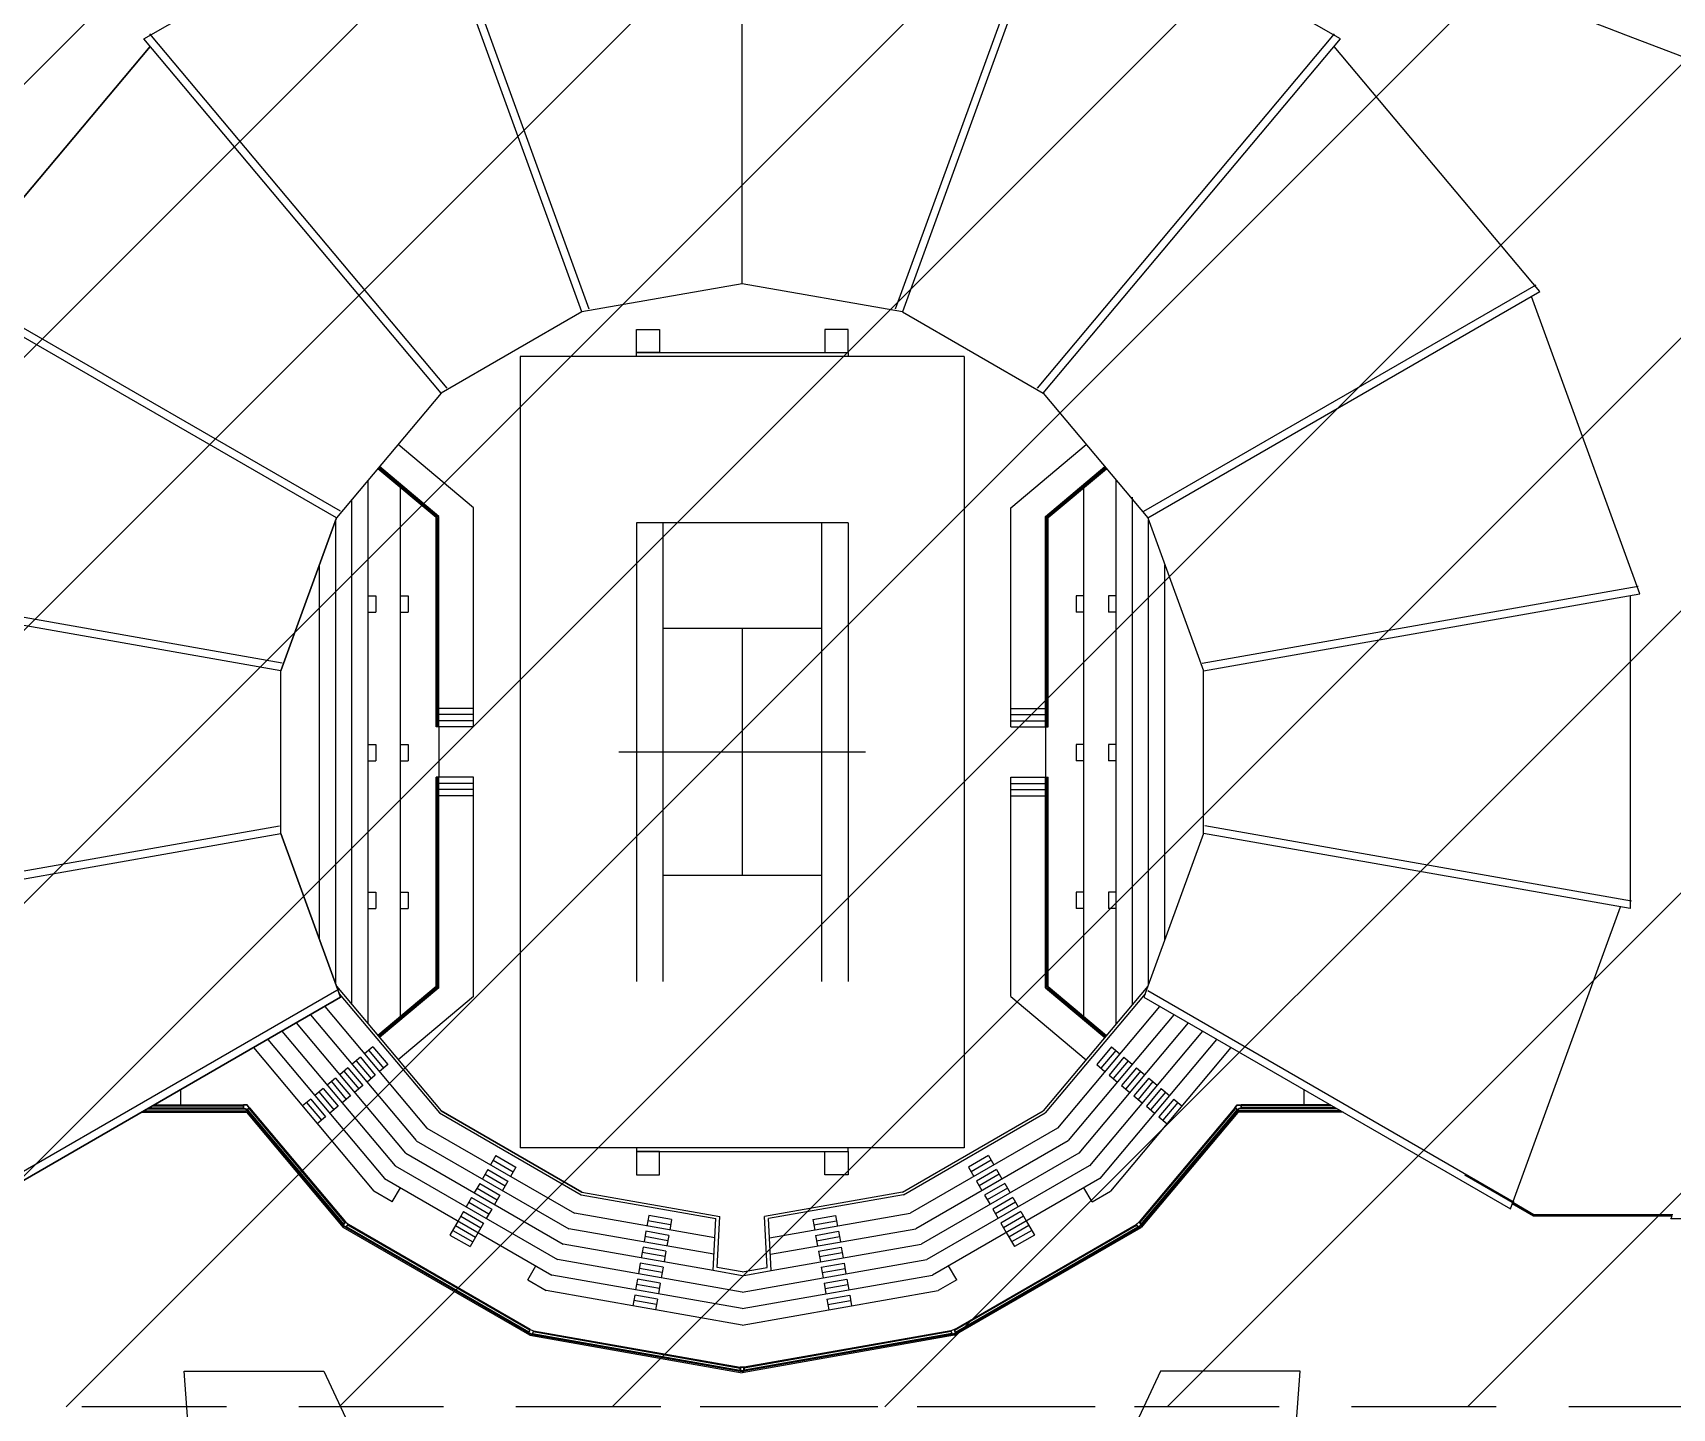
# Model space of a CAD drawing. Extents: x 23317406 to 24383751, y 42324270 to 43451021.
# Drawn here: x 24117578 to 24123240, y 43006817 to 43011568 of the extents above; entities that cross this region are included whole.
import ezdxf

# ---------------------------------------------------------------- set-up
doc = ezdxf.new("R2010")
doc.units = 0
doc.header["$MEASUREMENT"] = 0
doc.linetypes.add('DASHED', pattern=[0.75, 0.5, -0.25])
doc.layers.add('CT', color=9, linetype='CONTINUOUS')
doc.layers.add('墙', color=7, linetype='CONTINUOUS')

msp = doc.modelspace()

# ---------------------------------------------------------------- linework, layer by layer
at = {"layer": 'CT'}
for p, q in [((24114971.9315, 43008815.52374, -1), (24123763.89587, 43017607.48812, -1)), ((24114971.9315, 43007872.7147, -1), (24124706.70492, 43017607.48812, -1)), ((24114971.9315, 43006929.90566, -1), (24125649.51396, 43017607.48812, -1)), ((24115807.20427, 43006822.36939, -1), (24126592.323, 43017607.48812, -1)), ((24116750.01331, 43006822.36939, -1), (24127132.80326, 43017205.15934, -1)), ((24117692.82235, 43006822.36939, -1), (24127132.80326, 43016262.3503, -1)), ((24118635.63139, 43006822.36939, -1), (24127132.80326, 43015319.54125, -1)), ((24119578.44044, 43006822.36939, -1), (24127132.80326, 43014376.73221, -1)), ((24120521.24948, 43006822.36939, -1), (24127132.80326, 43013433.92317, -1)), ((24121495.92279, 43006822.36939, -1), (24127132.80326, 43012459.24986, -1)), ((24122532.86775, 43006822.36939, -1), (24127132.80326, 43011422.3049, -1))]:
    msp.add_line(p, q, dxfattribs=at)
at = {"layer": 'CT', "color": 6, "linetype": 'ByBlock'}
for p, q in [((24120028.00333, 43010701.74381, -1), (24120028.00333, 43012333.1959, -1)), ((24117961.10845, 43011547.06013, -1), (24118928.23153, 43012105.42891, -1)), ((24119474.64447, 43010604.17171, -1), (24118916.65499, 43012137.2352, -1)), ((24119499.70294, 43010613.29225, -1), (24118941.71346, 43012146.35574, -1)), ((24121114.29319, 43012146.35574, -1), (24120556.30372, 43010613.29225, -1)), ((24121139.35166, 43012137.2352, -1), (24120581.36219, 43010604.17171, -1)), ((24122094.8982, 43011547.06013, -1), (24121127.77512, 43012105.42891, -1)), ((24118988.02885, 43010323.22406, -1), (24117961.10845, 43011547.06013, -1)), ((24119008.4567, 43010340.36506, -1), (24117981.5363, 43011564.20114, -1)), ((24121047.54995, 43010340.36506, -1), (24122074.47035, 43011564.20114, -1)), ((24121067.9778, 43010323.22406, -1), (24122094.8982, 43011547.06013, -1)), ((24117982.86524, 43011521.1314, -1), (24117272.59624, 43010674.66577, -1)), ((24117982.86524, 43011521.1314, -1), (24117272.59624, 43010674.66577, -1)), ((24117272.59624, 43010674.66577, -1), (24117982.86524, 43011521.1314, -1)), ((24122783.41042, 43010674.66577, -1), (24122073.14141, 43011521.1314, -1)), ((24118640.18284, 43009915.88129, -1), (24117285.92957, 43010697.75978, -1)), ((24120028.00333, 43010701.74381, -1), (24119474.64447, 43010604.17171, -1)), ((24120581.36219, 43010604.17171, -1), (24120028.00333, 43010701.74381, -1)), ((24121415.82381, 43009915.88129, -1), (24122770.07708, 43010697.75978, -1)), ((24118626.84951, 43009892.78728, -1), (24117272.59624, 43010674.66577, -1)), ((24121429.15715, 43009892.78728, -1), (24122783.41042, 43010674.66577, -1)), ((24123128.00333, 43009630.44438, -1), (24122754.09758, 43010657.74199, -1)), ((24119474.64447, 43010604.17171, -1), (24118988.02885, 43010323.22406, -1)), ((24120581.36219, 43010604.17171, -1), (24121067.9778, 43010323.22406, -1)), ((24119662.33666, 43010543.83074, -1), (24119742.33666, 43010543.83074, -1)), ((24119662.33666, 43010463.83074, -1), (24119662.33666, 43010543.83074, -1)), ((24119742.33666, 43010543.83074, -1), (24119742.33666, 43010463.83074, -1)), ((24120393.66999, 43010543.83074, -1), (24120313.66999, 43010543.83074, -1)), ((24120313.66999, 43010543.83074, -1), (24120313.66999, 43010463.83074, -1)), ((24120393.66999, 43010463.83074, -1), (24120393.66999, 43010543.83074, -1)), ((24119662.33666, 43010463.83074, -1), (24120393.66999, 43010463.83074, -1)), ((24119662.33666, 43010450.49741, -1), (24119662.33666, 43010463.83074, -1)), ((24119742.33666, 43010463.83074, -1), (24119662.33666, 43010463.83074, -1)), ((24120313.66999, 43010463.83074, -1), (24120393.66999, 43010463.83074, -1)), ((24120393.66999, 43010463.83074, -1), (24120393.66999, 43010450.49741, -1)), ((24119261.33666, 43010450.49741, -1), (24119261.33666, 43007717.16408, -1)), ((24120794.66999, 43010450.49741, -1), (24119261.33666, 43010450.49741, -1)), ((24120393.66999, 43010450.49741, -1), (24119662.33666, 43010450.49741, -1)), ((24120794.66999, 43010450.49741, -1), (24120794.66999, 43007717.16408, -1)), ((24118988.02885, 43010323.22406, -1), (24118626.84951, 43009892.78728, -1)), ((24118988.02885, 43010323.22406, -1), (24118626.84951, 43009892.78728, -1)), ((24121067.9778, 43010323.22406, -1), (24121429.15715, 43009892.78728, -1)), ((24119100.00333, 43009927.78556, -1), (24118839.57856, 43010146.30789, -1)), ((24120956.00333, 43009927.78556, -1), (24121216.42809, 43010146.30789, -1)), ((24118970.66999, 43009893.58459, -1), (24118769.30045, 43010062.5537, -1)), ((24118973.00333, 43009894.67264, -1), (24118770.80029, 43010064.34113, -1)), ((24118977.66999, 43009896.84874, -1), (24118773.79996, 43010067.91601, -1)), ((24118980.00333, 43009897.93679, -1), (24118775.2998, 43010069.70344, -1)), ((24121076.00333, 43009897.93679, -1), (24121280.70685, 43010069.70344, -1)), ((24121078.33666, 43009896.84874, -1), (24121282.20669, 43010067.91601, -1)), ((24121083.00333, 43009894.67264, -1), (24121285.20637, 43010064.34113, -1)), ((24121085.33666, 43009893.58459, -1), (24121286.7062, 43010062.5537, -1)), ((24118736.00333, 43008144.78975, -1), (24118736.00333, 43010022.87173, -1)), ((24121320.00333, 43008144.78975, -1), (24121320.00333, 43010022.87173, -1)), ((24118680.00333, 43008211.52795, -1), (24118680.00333, 43009956.13353, -1)), ((24118680.00333, 43009083.83074, -1), (24118680.00333, 43009956.13353, -1)), ((24118848.00333, 43008171.14734, -1), (24118848.00333, 43009996.51414, -1)), ((24121208.00333, 43008171.14734, -1), (24121208.00333, 43009996.51414, -1)), ((24121376.00333, 43009083.83074, -1), (24121376.00333, 43009964.08792, -1)), ((24121376.00333, 43008211.52795, -1), (24121376.00333, 43009956.13353, -1)), ((24118434.66999, 43009364.7784, -1), (24118626.84951, 43009892.78728, -1)), ((24118626.84951, 43009892.78728, -1), (24118434.66999, 43009364.7784, -1)), ((24118970.66999, 43009170.49741, -1), (24118970.66999, 43009893.58459, -1)), ((24118973.00333, 43009170.49741, -1), (24118973.00333, 43009894.67264, -1)), ((24118977.66999, 43009170.49741, -1), (24118977.66999, 43009896.84874, -1)), ((24118980.00333, 43009170.49741, -1), (24118980.00333, 43009897.93679, -1)), ((24119100.00333, 43009170.49741, -1), (24119100.00333, 43009927.78556, -1)), ((24120956.00333, 43009170.49741, -1), (24120956.00333, 43009927.78556, -1)), ((24121076.00333, 43009170.49741, -1), (24121076.00333, 43009897.93679, -1)), ((24121078.33666, 43009170.49741, -1), (24121078.33666, 43009896.84874, -1)), ((24121083.00333, 43009170.49741, -1), (24121083.00333, 43009894.67264, -1)), ((24121085.33666, 43009170.49741, -1), (24121085.33666, 43009893.58459, -1)), ((24121429.15715, 43009892.78728, -1), (24121621.33666, 43009364.7784, -1)), ((24118624.00333, 43008282.69403, -1), (24118624.00333, 43009884.96746, -1)), ((24119662.33666, 43009876.16408, -1), (24119662.33666, 43008291.49741, -1)), ((24120393.66999, 43009876.16408, -1), (24119662.33666, 43009876.16408, -1)), ((24119753.66999, 43009876.16408, -1), (24119753.66999, 43008291.49741, -1)), ((24120302.33666, 43009876.16408, -1), (24120302.33666, 43008291.49741, -1)), ((24120393.66999, 43009876.16408, -1), (24120393.66999, 43008291.49741, -1)), ((24121432.00333, 43008282.69403, -1), (24121432.00333, 43009884.96746, -1)), ((24118568.00333, 43008436.55276, -1), (24118568.00333, 43009731.10872, -1)), ((24121488.00333, 43008436.55276, -1), (24121488.00333, 43009731.10872, -1)), ((24118434.66999, 43009364.7784, -1), (24116928.00333, 43009630.44438, -1)), ((24118439.30061, 43009391.03994, -1), (24116932.63394, 43009656.70592, -1)), ((24118736.00333, 43009623.83074, -1), (24118762.66999, 43009623.83074, -1)), ((24118762.66999, 43009623.83074, -1), (24118762.66999, 43009567.16408, -1)), ((24118848.00333, 43009623.83074, -1), (24118874.66999, 43009623.83074, -1)), ((24118874.66999, 43009623.83074, -1), (24118874.66999, 43009567.16408, -1)), ((24121208.00333, 43009623.83074, -1), (24121181.33666, 43009623.83074, -1)), ((24121181.33666, 43009623.83074, -1), (24121181.33666, 43009567.16408, -1)), ((24121320.00333, 43009623.83074, -1), (24121293.33666, 43009623.83074, -1)), ((24121293.33666, 43009623.83074, -1), (24121293.33666, 43009567.16408, -1)), ((24121616.70604, 43009391.03994, -1), (24123123.37271, 43009656.70592, -1)), ((24121621.33666, 43009364.7784, -1), (24123128.00333, 43009630.44438, -1)), ((24123094.66999, 43009624.56682, -1), (24123094.66999, 43008543.09467, -1)), ((24118736.00333, 43009567.16408, -1), (24118762.66999, 43009567.16408, -1)), ((24118848.00333, 43009567.16408, -1), (24118874.66999, 43009567.16408, -1)), ((24121208.00333, 43009567.16408, -1), (24121181.33666, 43009567.16408, -1)), ((24121320.00333, 43009567.16408, -1), (24121293.33666, 43009567.16408, -1)), ((24120302.33666, 43009510.49741, -1), (24119753.66999, 43009510.49741, -1)), ((24120028.00333, 43009510.49741, -1), (24120028.00333, 43008657.16408, -1)), ((24118434.66999, 43008802.88309, -1), (24118434.66999, 43009364.7784, -1)), ((24121621.33666, 43008802.88309, -1), (24121621.33666, 43009364.7784, -1)), ((24119100.00333, 43009234.49741, -1), (24118980.00333, 43009234.49741, -1)), ((24119100.00333, 43009213.16408, -1), (24118980.00333, 43009213.16408, -1)), ((24120956.00333, 43009234.49741, -1), (24121076.00333, 43009234.49741, -1)), ((24120956.00333, 43009213.16408, -1), (24121076.00333, 43009213.16408, -1)), ((24119100.00333, 43009170.49741, -1), (24118970.66999, 43009170.49741, -1)), ((24119100.00333, 43009191.83074, -1), (24118980.00333, 43009191.83074, -1)), ((24118980.00333, 43009170.49741, -1), (24118980.00333, 43008997.16408, -1)), ((24120956.00333, 43009191.83074, -1), (24121076.00333, 43009191.83074, -1)), ((24120956.00333, 43009170.49741, -1), (24121085.33666, 43009170.49741, -1)), ((24121076.00333, 43009170.49741, -1), (24121076.00333, 43008997.16408, -1)), ((24118736.00333, 43009110.49741, -1), (24118762.66999, 43009110.49741, -1)), ((24118762.66999, 43009110.49741, -1), (24118762.66999, 43009053.83074, -1)), ((24118848.00333, 43009110.49741, -1), (24118874.66999, 43009110.49741, -1)), ((24118874.66999, 43009110.49741, -1), (24118874.66999, 43009053.83074, -1)), ((24121208.00333, 43009110.49741, -1), (24121181.33666, 43009110.49741, -1)), ((24121181.33666, 43009110.49741, -1), (24121181.33666, 43009053.83074, -1)), ((24121320.00333, 43009110.49741, -1), (24121293.33666, 43009110.49741, -1)), ((24121293.33666, 43009110.49741, -1), (24121293.33666, 43009053.83074, -1)), ((24118736.00333, 43009053.83074, -1), (24118762.66999, 43009053.83074, -1)), ((24118848.00333, 43009053.83074, -1), (24118874.66999, 43009053.83074, -1)), ((24120454.33666, 43009083.83074, -1), (24119601.66999, 43009083.83074, -1)), ((24121208.00333, 43009053.83074, -1), (24121181.33666, 43009053.83074, -1)), ((24121320.00333, 43009053.83074, -1), (24121293.33666, 43009053.83074, -1)), ((24119100.00333, 43008997.16408, -1), (24118970.66999, 43008997.16408, -1)), ((24118970.66999, 43008274.0769, -1), (24118970.66999, 43008997.16408, -1)), ((24118973.00333, 43008272.98884, -1), (24118973.00333, 43008997.16408, -1)), ((24118977.66999, 43008270.81274, -1), (24118977.66999, 43008997.16408, -1)), ((24118980.00333, 43008269.72469, -1), (24118980.00333, 43008997.16408, -1)), ((24119100.00333, 43008239.87592, -1), (24119100.00333, 43008997.16408, -1)), ((24120956.00333, 43008239.87592, -1), (24120956.00333, 43008997.16408, -1)), ((24120956.00333, 43008997.16408, -1), (24121085.33666, 43008997.16408, -1)), ((24121076.00333, 43008269.72469, -1), (24121076.00333, 43008997.16408, -1)), ((24121078.33666, 43008270.81274, -1), (24121078.33666, 43008997.16408, -1)), ((24121083.00333, 43008272.98884, -1), (24121083.00333, 43008997.16408, -1)), ((24121085.33666, 43008274.0769, -1), (24121085.33666, 43008997.16408, -1)), ((24119100.00333, 43008975.83074, -1), (24118980.00333, 43008975.83074, -1)), ((24119100.00333, 43008954.49741, -1), (24118980.00333, 43008954.49741, -1)), ((24119100.00333, 43008933.16408, -1), (24118980.00333, 43008933.16408, -1)), ((24120956.00333, 43008975.83074, -1), (24121076.00333, 43008975.83074, -1)), ((24120956.00333, 43008954.49741, -1), (24121076.00333, 43008954.49741, -1)), ((24120956.00333, 43008933.16408, -1), (24121076.00333, 43008933.16408, -1)), ((24116956.70604, 43008569.35621, -1), (24118430.03938, 43008829.14463, -1)), ((24123099.30061, 43008569.35621, -1), (24121625.96728, 43008829.14463, -1)), ((24116961.33666, 43008543.09467, -1), (24118434.66999, 43008802.88309, -1)), ((24118640.74136, 43008236.70665, -1), (24118434.66999, 43008802.88309, -1)), ((24118434.66999, 43008802.88309, -1), (24118640.74136, 43008236.70665, -1)), ((24121621.33666, 43008802.88309, -1), (24121415.26529, 43008236.70665, -1)), ((24123094.66999, 43008543.09467, -1), (24121621.33666, 43008802.88309, -1)), ((24120302.33666, 43008657.16408, -1), (24119753.66999, 43008657.16408, -1)), ((24118736.00333, 43008600.49741, -1), (24118762.66999, 43008600.49741, -1)), ((24118762.66999, 43008600.49741, -1), (24118762.66999, 43008543.83074, -1)), ((24118848.00333, 43008600.49741, -1), (24118874.66999, 43008600.49741, -1)), ((24118874.66999, 43008600.49741, -1), (24118874.66999, 43008543.83074, -1)), ((24121208.00333, 43008600.49741, -1), (24121181.33666, 43008600.49741, -1)), ((24121181.33666, 43008600.49741, -1), (24121181.33666, 43008543.83074, -1)), ((24121320.00333, 43008600.49741, -1), (24121293.33666, 43008600.49741, -1)), ((24121293.33666, 43008600.49741, -1), (24121293.33666, 43008543.83074, -1)), ((24118736.00333, 43008543.83074, -1), (24118762.66999, 43008543.83074, -1)), ((24118848.00333, 43008543.83074, -1), (24118874.66999, 43008543.83074, -1)), ((24121208.00333, 43008543.83074, -1), (24121181.33666, 43008543.83074, -1)), ((24121320.00333, 43008543.83074, -1), (24121293.33666, 43008543.83074, -1)), ((24122681.58004, 43007505.59949, -1), (24123061.33666, 43008548.97223, -1)), ((24118627.40803, 43008259.80066, -1), (24117365.16538, 43007531.04453, -1)), ((24118626.84951, 43008274.87421, -1), (24118988.02885, 43007844.43743, -1)), ((24118636.18284, 43008249.23109, -1), (24118981.93695, 43007837.17738, -1)), ((24118970.66999, 43008274.0769, -1), (24118769.30045, 43008105.10779, -1)), ((24118973.00333, 43008272.98884, -1), (24118770.80029, 43008103.32035, -1)), ((24118977.66999, 43008270.81274, -1), (24118773.79996, 43008099.74547, -1)), ((24118980.00333, 43008269.72469, -1), (24118775.2998, 43008097.95804, -1)), ((24121429.15715, 43008274.87421, -1), (24121067.9778, 43007844.43743, -1)), ((24121419.82381, 43008249.23109, -1), (24121074.0697, 43007837.17738, -1)), ((24121076.00333, 43008269.72469, -1), (24121280.70685, 43008097.95804, -1)), ((24121078.33666, 43008270.81274, -1), (24121282.20669, 43008099.74547, -1)), ((24121083.00333, 43008272.98884, -1), (24121285.20637, 43008103.32035, -1)), ((24121085.33666, 43008274.0769, -1), (24121286.7062, 43008105.10779, -1)), ((24121428.59862, 43008259.80066, -1), (24122694.91337, 43007528.6935, -1)), ((24117374.42661, 43007505.59949, -1), (24118640.74136, 43008236.70665, -1)), ((24118640.74136, 43008236.70665, -1), (24117374.42661, 43007505.59949, -1)), ((24118586.12438, 43008205.17352, -1), (24118938.42338, 43007785.31992, -1)), ((24119100.00333, 43008239.87592, -1), (24118839.57856, 43008021.35359, -1)), ((24120956.00333, 43008239.87592, -1), (24121216.42809, 43008021.35359, -1)), ((24121469.88228, 43008205.17352, -1), (24121117.58328, 43007785.31992, -1)), ((24121415.26529, 43008236.70665, -1), (24122681.58004, 43007505.59949, -1)), ((24118487.63323, 43008148.30963, -1), (24118865.32057, 43007698.19939, -1)), ((24118536.8788, 43008176.74157, -1), (24118901.87197, 43007741.75965, -1)), ((24121519.12785, 43008176.74157, -1), (24121154.13468, 43007741.75965, -1)), ((24121568.37342, 43008148.30963, -1), (24121190.68609, 43007698.19939, -1)), ((24118389.14208, 43008091.44574, -1), (24118792.21776, 43007611.07885, -1)), ((24118438.38766, 43008119.87768, -1), (24118828.76916, 43007654.63912, -1)), ((24121617.619, 43008119.87768, -1), (24121227.23749, 43007654.63912, -1)), ((24121666.86457, 43008091.44574, -1), (24121263.78889, 43007611.07885, -1)), ((24118339.89651, 43008063.01379, -1), (24118755.66636, 43007567.51859, -1)), ((24118709.2088, 43008029.44703, -1), (24118680.60981, 43008005.44963, -1)), ((24118694.90931, 43008017.44833, -1), (24118746.33231, 43007956.16478, -1)), ((24118709.2088, 43008029.44703, -1), (24118760.63181, 43007968.16348, -1)), ((24118752.10729, 43008065.44314, -1), (24118723.5083, 43008041.44574, -1)), ((24118737.80779, 43008053.44444, -1), (24118789.2308, 43007992.16088, -1)), ((24118752.10729, 43008065.44314, -1), (24118803.5303, 43008004.15959, -1)), ((24121303.89936, 43008065.44314, -1), (24121252.47635, 43008004.15959, -1)), ((24121318.19886, 43008053.44444, -1), (24121266.77585, 43007992.16088, -1)), ((24121346.79785, 43008029.44703, -1), (24121295.37484, 43007968.16348, -1)), ((24121716.11015, 43008063.01379, -1), (24121300.3403, 43007567.51859, -1)), ((24121303.89936, 43008065.44314, -1), (24121332.49836, 43008041.44574, -1)), ((24121361.09735, 43008017.44833, -1), (24121309.67434, 43007956.16478, -1)), ((24121346.79785, 43008029.44703, -1), (24121375.39684, 43008005.44963, -1)), ((24118666.31031, 43007993.45093, -1), (24118637.71132, 43007969.45352, -1)), ((24118652.01082, 43007981.45223, -1), (24118703.43383, 43007920.16867, -1)), ((24118666.31031, 43007993.45093, -1), (24118717.73332, 43007932.16737, -1)), ((24118760.63181, 43007968.16348, -1), (24118732.03282, 43007944.16607, -1)), ((24118803.5303, 43008004.15959, -1), (24118774.93131, 43007980.16218, -1)), ((24121252.47635, 43008004.15959, -1), (24121281.07535, 43007980.16218, -1)), ((24121295.37484, 43007968.16348, -1), (24121323.97383, 43007944.16607, -1)), ((24121389.69634, 43007993.45093, -1), (24121338.27333, 43007932.16737, -1)), ((24121403.99584, 43007981.45223, -1), (24121352.57283, 43007920.16867, -1)), ((24121389.69634, 43007993.45093, -1), (24121418.29533, 43007969.45352, -1)), ((24118087.49323, 43007917.28869, -1), (24118087.49323, 43007865.21596, -1)), ((24118580.51334, 43007921.45872, -1), (24118551.91434, 43007897.46131, -1)), ((24118566.21384, 43007909.46001, -1), (24118617.63685, 43007848.17646, -1)), ((24118580.51334, 43007921.45872, -1), (24118631.93634, 43007860.17516, -1)), ((24118623.41182, 43007957.45482, -1), (24118594.81283, 43007933.45742, -1)), ((24118609.11233, 43007945.45612, -1), (24118660.53534, 43007884.17256, -1)), ((24118623.41182, 43007957.45482, -1), (24118674.83483, 43007896.17127, -1)), ((24118717.73332, 43007932.16737, -1), (24118689.13433, 43007908.16997, -1)), ((24121338.27333, 43007932.16737, -1), (24121366.87232, 43007908.16997, -1)), ((24121432.59483, 43007957.45482, -1), (24121381.17182, 43007896.17127, -1)), ((24121446.89433, 43007945.45612, -1), (24121395.47132, 43007884.17256, -1)), ((24121475.49332, 43007921.45872, -1), (24121424.07031, 43007860.17516, -1)), ((24121432.59483, 43007957.45482, -1), (24121461.19382, 43007933.45742, -1)), ((24121489.79281, 43007909.46001, -1), (24121438.36981, 43007848.17646, -1)), ((24121475.49332, 43007921.45872, -1), (24121504.09231, 43007897.46131, -1)), ((24121968.51343, 43007917.28869, -1), (24121968.51343, 43007865.21596, -1)), ((24117974.20661, 43007851.88263, -1), (24118305.00584, 43007851.88263, -1)), ((24117979.98011, 43007855.21596, -1), (24118305.00584, 43007855.21596, -1)), ((24117991.52711, 43007861.88263, -1), (24118305.00584, 43007861.88263, -1)), ((24117997.30062, 43007865.21596, -1), (24118305.00584, 43007865.21596, -1)), ((24118305.00584, 43007851.88263, -1), (24118305.00584, 43007865.21596, -1)), ((24118317.88995, 43007865.21596, -1), (24118305.00584, 43007865.21596, -1)), ((24118305.00584, 43007865.21596, -1), (24118305.00584, 43007851.88263, -1)), ((24118305.00584, 43007851.88263, -1), (24118311.67251, 43007851.88263, -1)), ((24118317.57907, 43007864.5493, -1), (24118305.67251, 43007864.5493, -1)), ((24118305.67251, 43007864.5493, -1), (24118305.67251, 43007852.5493, -1)), ((24118305.67251, 43007852.5493, -1), (24118311.98338, 43007852.5493, -1)), ((24118311.67251, 43007851.88263, -1), (24118315.95776, 43007846.77567, -1)), ((24118311.98338, 43007852.5493, -1), (24118316.03993, 43007847.71489, -1)), ((24118315.95776, 43007846.77567, -1), (24118326.17169, 43007855.34617, -1)), ((24118315.95776, 43007846.77567, -1), (24118326.17169, 43007855.34617, -1)), ((24118316.03993, 43007847.71489, -1), (24118325.23247, 43007855.42834, -1)), ((24118325.23247, 43007855.42834, -1), (24118317.57907, 43007864.5493, -1)), ((24118326.17169, 43007855.34617, -1), (24118317.88995, 43007865.21596, -1)), ((24118318.51124, 43007848.91829, -1), (24118650.79864, 43007452.9136, -1)), ((24118323.61821, 43007853.20354, -1), (24118655.14999, 43007458.09934, -1)), ((24118326.17169, 43007855.34617, -1), (24118657.32567, 43007460.69222, -1)), ((24118537.61485, 43007885.46261, -1), (24118509.01585, 43007861.46521, -1)), ((24118523.31535, 43007873.46391, -1), (24118574.73836, 43007812.18035, -1)), ((24118537.61485, 43007885.46261, -1), (24118589.03786, 43007824.17905, -1)), ((24118631.93634, 43007860.17516, -1), (24118603.33735, 43007836.17776, -1)), ((24118674.83483, 43007896.17127, -1), (24118646.23584, 43007872.17386, -1)), ((24121381.17182, 43007896.17127, -1), (24121409.77081, 43007872.17386, -1)), ((24121729.83497, 43007855.34617, -1), (24121398.68098, 43007460.69222, -1)), ((24121732.38845, 43007853.20354, -1), (24121400.85666, 43007458.09934, -1)), ((24121737.49541, 43007848.91829, -1), (24121405.20802, 43007452.9136, -1)), ((24121424.07031, 43007860.17516, -1), (24121452.6693, 43007836.17776, -1)), ((24121518.39181, 43007885.46261, -1), (24121466.9688, 43007824.17905, -1)), ((24121532.6913, 43007873.46391, -1), (24121481.26829, 43007812.18035, -1)), ((24121518.39181, 43007885.46261, -1), (24121546.9908, 43007861.46521, -1)), ((24121729.83497, 43007855.34617, -1), (24121738.11671, 43007865.21596, -1)), ((24121740.04889, 43007846.77567, -1), (24121729.83497, 43007855.34617, -1)), ((24121740.04889, 43007846.77567, -1), (24121729.83497, 43007855.34617, -1)), ((24121730.77419, 43007855.42834, -1), (24121738.42758, 43007864.5493, -1)), ((24121739.96672, 43007847.71489, -1), (24121730.77419, 43007855.42834, -1)), ((24121738.11671, 43007865.21596, -1), (24121751.00081, 43007865.21596, -1)), ((24121738.42758, 43007864.5493, -1), (24121750.33414, 43007864.5493, -1)), ((24121744.02327, 43007852.5493, -1), (24121739.96672, 43007847.71489, -1)), ((24121744.33414, 43007851.88263, -1), (24121740.04889, 43007846.77567, -1)), ((24121750.33414, 43007852.5493, -1), (24121744.02327, 43007852.5493, -1)), ((24121751.00081, 43007851.88263, -1), (24121744.33414, 43007851.88263, -1)), ((24121750.33414, 43007864.5493, -1), (24121750.33414, 43007852.5493, -1)), ((24122058.70604, 43007865.21596, -1), (24121751.00081, 43007865.21596, -1)), ((24121751.00081, 43007851.88263, -1), (24121751.00081, 43007865.21596, -1)), ((24121751.00081, 43007865.21596, -1), (24121751.00081, 43007851.88263, -1)), ((24122064.47954, 43007861.88263, -1), (24121751.00081, 43007861.88263, -1)), ((24122076.02655, 43007855.21596, -1), (24121751.00081, 43007855.21596, -1)), ((24122081.80005, 43007851.88263, -1), (24121751.00081, 43007851.88263, -1)), ((24117952.67071, 43007839.44887, -1), (24118316.01377, 43007839.44887, -1)), ((24117960.75361, 43007844.11554, -1), (24118318.18987, 43007844.11554, -1)), ((24118315.95776, 43007846.77567, -1), (24118648.62296, 43007450.32072, -1)), ((24118316.01377, 43007839.44887, -1), (24118649.92837, 43007441.50496, -1)), ((24118318.18987, 43007844.11554, -1), (24118652.97432, 43007445.13498, -1)), ((24118589.03786, 43007824.17905, -1), (24118560.43886, 43007800.18165, -1)), ((24118981.93695, 43007837.17738, -1), (24119471.40303, 43007554.58401, -1)), ((24119474.64447, 43007563.48977, -1), (24118988.02885, 43007844.43743, -1)), ((24118988.02885, 43007844.43743, -1), (24119474.64447, 43007563.48977, -1)), ((24120581.36219, 43007563.48977, -1), (24121067.9778, 43007844.43743, -1)), ((24120584.60362, 43007554.58401, -1), (24121074.0697, 43007837.17738, -1)), ((24121737.52751, 43007843.77079, -1), (24121403.03234, 43007445.13498, -1)), ((24121739.70516, 43007839.10598, -1), (24121406.07829, 43007441.50496, -1)), ((24121740.04889, 43007846.77567, -1), (24121407.3837, 43007450.32072, -1)), ((24121466.9688, 43007824.17905, -1), (24121495.56779, 43007800.18165, -1)), ((24122095.25304, 43007844.11554, -1), (24121737.81678, 43007844.11554, -1)), ((24122103.33595, 43007839.44887, -1), (24121739.99288, 43007839.44887, -1)), ((24118902.27918, 43007741.52455, -1), (24119428.80135, 43007437.53684, -1)), ((24118938.83059, 43007785.08482, -1), (24119448.24994, 43007490.97141, -1)), ((24121117.17607, 43007785.08482, -1), (24120607.75671, 43007490.97141, -1)), ((24121153.72747, 43007741.52455, -1), (24120627.20531, 43007437.53684, -1)), ((24118865.72778, 43007697.96428, -1), (24119409.35275, 43007384.10226, -1)), ((24119177.36231, 43007690.47728, -1), (24119158.69564, 43007658.14567, -1)), ((24119177.36231, 43007690.47728, -1), (24119246.64434, 43007650.47728, -1)), ((24120794.66999, 43007717.16408, -1), (24119261.33666, 43007717.16408, -1)), ((24120393.66999, 43007717.16408, -1), (24119662.33666, 43007717.16408, -1)), ((24119662.33666, 43007717.16408, -1), (24119662.33666, 43007703.83074, -1)), ((24119662.33666, 43007703.83074, -1), (24120393.66999, 43007703.83074, -1)), ((24119742.33666, 43007703.83074, -1), (24119662.33666, 43007703.83074, -1)), ((24119662.33666, 43007703.83074, -1), (24119662.33666, 43007623.83074, -1)), ((24119742.33666, 43007623.83074, -1), (24119742.33666, 43007703.83074, -1)), ((24120313.66999, 43007623.83074, -1), (24120313.66999, 43007703.83074, -1)), ((24120313.66999, 43007703.83074, -1), (24120393.66999, 43007703.83074, -1)), ((24120393.66999, 43007703.83074, -1), (24120393.66999, 43007717.16408, -1)), ((24120393.66999, 43007703.83074, -1), (24120393.66999, 43007623.83074, -1)), ((24121190.27888, 43007697.96428, -1), (24120646.6539, 43007384.10226, -1)), ((24120878.64434, 43007690.47728, -1), (24120809.36231, 43007650.47728, -1)), ((24120878.64434, 43007690.47728, -1), (24120897.31101, 43007658.14567, -1)), ((24118829.17637, 43007654.40402, -1), (24119389.90416, 43007330.66768, -1)), ((24119149.36231, 43007641.97986, -1), (24119130.69564, 43007609.64824, -1)), ((24119140.02898, 43007625.81405, -1), (24119209.31101, 43007585.81405, -1)), ((24119149.36231, 43007641.97986, -1), (24119218.64434, 43007601.97986, -1)), ((24119168.02898, 43007674.31147, -1), (24119237.31101, 43007634.31147, -1)), ((24119246.64434, 43007650.47728, -1), (24119227.97768, 43007618.14567, -1)), ((24119662.33666, 43007623.83074, -1), (24119742.33666, 43007623.83074, -1)), ((24120393.66999, 43007623.83074, -1), (24120313.66999, 43007623.83074, -1)), ((24121226.83028, 43007654.40402, -1), (24120666.1025, 43007330.66768, -1)), ((24120809.36231, 43007650.47728, -1), (24120828.02898, 43007618.14567, -1)), ((24120887.97768, 43007674.31147, -1), (24120818.69564, 43007634.31147, -1)), ((24120906.64434, 43007641.97986, -1), (24120837.36231, 43007601.97986, -1)), ((24120915.97768, 43007625.81405, -1), (24120846.69565, 43007585.81405, -1)), ((24120906.64434, 43007641.97986, -1), (24120925.31101, 43007609.64824, -1)), ((24122522.98665, 43007624.10644, -1), (24122762.48726, 43007485.8307, -1)), ((24118819.5098, 43007530.65855, -1), (24118755.66635, 43007567.51859, -1)), ((24118792.62497, 43007610.84375, -1), (24119370.45556, 43007277.2331, -1)), ((24118819.5098, 43007530.65855, -1), (24118847.5098, 43007579.15598, -1)), ((24119121.36231, 43007593.48244, -1), (24119102.69564, 43007561.15082, -1)), ((24119112.02898, 43007577.31663, -1), (24119181.31101, 43007537.31663, -1)), ((24119121.36231, 43007593.48244, -1), (24119190.64434, 43007553.48244, -1)), ((24119218.64434, 43007601.97986, -1), (24119199.97768, 43007569.64824, -1)), ((24121263.38169, 43007610.84375, -1), (24120685.55109, 43007277.2331, -1)), ((24120837.36231, 43007601.97986, -1), (24120856.02898, 43007569.64824, -1)), ((24120934.64434, 43007593.48244, -1), (24120865.36231, 43007553.48244, -1)), ((24120943.97768, 43007577.31663, -1), (24120874.69565, 43007537.31663, -1)), ((24120934.64434, 43007593.48244, -1), (24120953.31101, 43007561.15082, -1)), ((24121236.49685, 43007530.65855, -1), (24121208.49685, 43007579.15598, -1)), ((24121236.49685, 43007530.65855, -1), (24121300.3403, 43007567.51859, -1)), ((24119093.36231, 43007544.98501, -1), (24119074.69564, 43007512.6534, -1)), ((24119084.02898, 43007528.81921, -1), (24119153.31101, 43007488.81921, -1)), ((24119093.36231, 43007544.98501, -1), (24119162.64434, 43007504.98501, -1)), ((24119190.64434, 43007553.48244, -1), (24119171.97768, 43007521.15082, -1)), ((24119471.40303, 43007554.58401, -1), (24119936.88164, 43007472.50757, -1)), ((24119474.64447, 43007563.48977, -1), (24119950.60316, 43007479.56541, -1)), ((24120581.36219, 43007563.48977, -1), (24120105.40349, 43007479.56541, -1)), ((24120584.60362, 43007554.58401, -1), (24120119.12501, 43007472.50757, -1)), ((24120865.36231, 43007553.48244, -1), (24120884.02898, 43007521.15082, -1)), ((24120962.64434, 43007544.98501, -1), (24120893.36231, 43007504.98501, -1)), ((24120971.97768, 43007528.81921, -1), (24120902.69565, 43007488.81921, -1)), ((24120962.64434, 43007544.98501, -1), (24120981.31101, 43007512.6534, -1)), ((24122761.23676, 43007481.16407, -1), (24122688.0629, 43007523.41102, -1)), ((24122762.48719, 43007485.83074, -1), (24122689.68362, 43007527.8639, -1)), ((24118657.32567, 43007460.69222, -1), (24118648.62296, 43007450.32072, -1)), ((24118657.40784, 43007459.75299, -1), (24118649.56218, 43007450.40289, -1)), ((24118667.5396, 43007452.12171, -1), (24118657.32567, 43007460.69222, -1)), ((24118666.60038, 43007452.03954, -1), (24118657.40784, 43007459.75299, -1)), ((24118658.75471, 43007442.68944, -1), (24118666.60038, 43007452.03954, -1)), ((24118658.83688, 43007441.75022, -1), (24118667.5396, 43007452.12171, -1)), ((24119295.13372, 43007089.78008, -1), (24118667.5396, 43007452.12171, -1)), ((24119046.69564, 43007464.15598, -1), (24119018.69564, 43007415.65855, -1)), ((24119065.36231, 43007496.48759, -1), (24119046.69564, 43007464.15598, -1)), ((24119056.02898, 43007480.32178, -1), (24119125.31101, 43007440.32178, -1)), ((24119065.36231, 43007496.48759, -1), (24119134.64434, 43007456.48759, -1)), ((24119134.64434, 43007456.48759, -1), (24119115.97768, 43007424.15598, -1)), ((24119162.64434, 43007504.98501, -1), (24119143.97768, 43007472.6534, -1)), ((24119933.36638, 43007405.4323, -1), (24119448.24994, 43007490.97141, -1)), ((24119705.21719, 43007483.57041, -1), (24119698.73432, 43007446.80426, -1)), ((24119780.76038, 43007451.29548, -1), (24119701.97576, 43007465.18734, -1)), ((24119784.00181, 43007469.67856, -1), (24119705.21719, 43007483.57041, -1)), ((24119784.00181, 43007469.67856, -1), (24119777.51894, 43007432.9124, -1)), ((24119927.46073, 43007292.74584, -1), (24119936.88164, 43007472.50757, -1)), ((24119941.39316, 43007303.8282, -1), (24119950.60316, 43007479.56541, -1)), ((24120114.60501, 43007303.99, -1), (24120105.40349, 43007479.56541, -1)), ((24120128.53744, 43007292.90765, -1), (24120119.12501, 43007472.50757, -1)), ((24120122.64028, 43007405.4323, -1), (24120607.75671, 43007490.97141, -1)), ((24120272.00484, 43007469.67856, -1), (24120350.78946, 43007483.57041, -1)), ((24120272.00484, 43007469.67856, -1), (24120278.48771, 43007432.9124, -1)), ((24120275.24628, 43007451.29548, -1), (24120354.0309, 43007465.18734, -1)), ((24120350.78946, 43007483.57041, -1), (24120357.27233, 43007446.80426, -1)), ((24120760.87293, 43007089.78008, -1), (24121388.46705, 43007452.12171, -1)), ((24120893.36231, 43007504.98501, -1), (24120912.02898, 43007472.6534, -1)), ((24120990.64434, 43007496.48759, -1), (24120921.36231, 43007456.48759, -1)), ((24120921.36231, 43007456.48759, -1), (24120940.02898, 43007424.15598, -1)), ((24120999.97768, 43007480.32178, -1), (24120930.69565, 43007440.32178, -1)), ((24120990.64434, 43007496.48759, -1), (24121009.31101, 43007464.15598, -1)), ((24121009.31101, 43007464.15598, -1), (24121037.31101, 43007415.65855, -1)), ((24121388.46705, 43007452.12171, -1), (24121398.68098, 43007460.69222, -1)), ((24121397.16977, 43007441.75022, -1), (24121388.46705, 43007452.12171, -1)), ((24121389.40628, 43007452.03954, -1), (24121398.59881, 43007459.75299, -1)), ((24121397.25194, 43007442.68944, -1), (24121389.40628, 43007452.03954, -1)), ((24121398.59881, 43007459.75299, -1), (24121406.44447, 43007450.40289, -1)), ((24121398.68098, 43007460.69222, -1), (24121407.3837, 43007450.32072, -1)), ((24123236.6844, 43007481.16408, -1), (24122761.23675, 43007481.16408, -1)), ((24123240.41045, 43007481.16407, -1), (24122761.23676, 43007481.16407, -1)), ((24123242.73442, 43007485.83074, -1), (24122762.48719, 43007485.83074, -1)), ((24122762.48726, 43007485.8307, -1), (24123239.01104, 43007485.8307, -1)), ((24124473.00333, 43007471.16408, -1), (24123235.402, 43007471.16408, -1)), ((24118648.62296, 43007450.32072, -1), (24118658.83688, 43007441.75022, -1)), ((24118649.56218, 43007450.40289, -1), (24118658.75471, 43007442.68944, -1)), ((24119294.74496, 43007069.21992, -1), (24118649.92837, 43007441.50496, -1)), ((24119296.36567, 43007073.6728, -1), (24118652.97432, 43007445.13498, -1)), ((24119290.5031, 43007077.05756, -1), (24118658.83688, 43007441.75022, -1)), ((24119291.66076, 43007080.23819, -1), (24118661.01256, 43007444.3431, -1)), ((24119293.97607, 43007086.59945, -1), (24118665.36392, 43007449.52884, -1)), ((24119018.69564, 43007415.65855, -1), (24119087.97768, 43007375.65855, -1)), ((24119028.02898, 43007431.82436, -1), (24119097.31101, 43007391.82436, -1)), ((24119037.36231, 43007447.99017, -1), (24119106.64434, 43007407.99017, -1)), ((24119115.97767, 43007424.15598, -1), (24119087.97768, 43007375.65855, -1)), ((24119930.41355, 43007349.08907, -1), (24119428.80135, 43007437.53684, -1)), ((24119695.49289, 43007428.42118, -1), (24119689.01003, 43007391.65502, -1)), ((24119771.03608, 43007396.14625, -1), (24119692.25146, 43007410.0381, -1)), ((24119774.27751, 43007414.52933, -1), (24119695.49289, 43007428.42118, -1)), ((24119774.27751, 43007414.52933, -1), (24119767.79465, 43007377.76317, -1)), ((24120125.5931, 43007349.08907, -1), (24120627.20531, 43007437.53684, -1)), ((24120281.72914, 43007414.52933, -1), (24120360.51376, 43007428.42118, -1)), ((24120281.72914, 43007414.52933, -1), (24120288.21201, 43007377.76317, -1)), ((24120284.97057, 43007396.14625, -1), (24120363.7552, 43007410.0381, -1)), ((24120360.51376, 43007428.42118, -1), (24120366.99663, 43007391.65502, -1)), ((24120759.64098, 43007073.6728, -1), (24121403.03234, 43007445.13498, -1)), ((24120761.2617, 43007069.21992, -1), (24121406.07829, 43007441.50496, -1)), ((24120762.03059, 43007086.59945, -1), (24121390.64273, 43007449.52884, -1)), ((24120764.3459, 43007080.23819, -1), (24121394.99409, 43007444.3431, -1)), ((24120765.50355, 43007077.05756, -1), (24121397.16977, 43007441.75022, -1)), ((24120940.02898, 43007424.15598, -1), (24120968.02898, 43007375.65855, -1)), ((24121018.64434, 43007447.99017, -1), (24120949.36231, 43007407.99017, -1)), ((24121027.97768, 43007431.82436, -1), (24120958.69565, 43007391.82436, -1)), ((24121037.31101, 43007415.65855, -1), (24120968.02898, 43007375.65855, -1)), ((24121407.3837, 43007450.32072, -1), (24121397.16977, 43007441.75022, -1)), ((24121406.44447, 43007450.40289, -1), (24121397.25194, 43007442.68944, -1)), ((24119927.46073, 43007292.74584, -1), (24119409.35275, 43007384.10226, -1)), ((24119685.76859, 43007373.27195, -1), (24119679.28573, 43007336.50579, -1)), ((24119761.31178, 43007340.99701, -1), (24119682.52716, 43007354.88887, -1)), ((24119764.55321, 43007359.38009, -1), (24119685.76859, 43007373.27195, -1)), ((24119764.55321, 43007359.38009, -1), (24119758.07035, 43007322.61394, -1)), ((24120128.54592, 43007292.74584, -1), (24120646.6539, 43007384.10226, -1)), ((24120291.45344, 43007359.38009, -1), (24120370.23806, 43007373.27195, -1)), ((24120291.45344, 43007359.38009, -1), (24120297.93631, 43007322.61394, -1)), ((24120294.69487, 43007340.99701, -1), (24120373.47949, 43007354.88887, -1)), ((24120370.23806, 43007373.27195, -1), (24120376.72093, 43007336.50579, -1)), ((24119287.16352, 43007260.65855, -1), (24119315.16352, 43007309.15598, -1)), ((24120027.54026, 43007218.23523, -1), (24119389.90415, 43007330.66768, -1)), ((24119676.0443, 43007318.12271, -1), (24119669.56143, 43007281.35656, -1)), ((24119751.58748, 43007285.84778, -1), (24119672.80286, 43007299.73963, -1)), ((24119754.82892, 43007304.23086, -1), (24119676.0443, 43007318.12271, -1)), ((24119754.82892, 43007304.23086, -1), (24119748.34605, 43007267.4647, -1)), ((24120027.54026, 43007275.09912, -1), (24119927.46073, 43007292.74584, -1)), ((24120027.54026, 43007288.63814, -1), (24119941.39316, 43007303.8282, -1)), ((24120027.54026, 43007288.63814, -1), (24120114.60501, 43007303.99, -1)), ((24120027.54026, 43007275.09912, -1), (24120128.53744, 43007292.90765, -1)), ((24120028.46639, 43007218.23523, -1), (24120666.1025, 43007330.66768, -1)), ((24120301.17774, 43007304.23086, -1), (24120379.96236, 43007318.12271, -1)), ((24120301.17774, 43007304.23086, -1), (24120307.6606, 43007267.4647, -1)), ((24120304.41917, 43007285.84778, -1), (24120383.20379, 43007299.73963, -1)), ((24120379.96236, 43007318.12271, -1), (24120386.44522, 43007281.35656, -1)), ((24120768.84314, 43007260.65855, -1), (24120740.84314, 43007309.15598, -1)), ((24119287.16352, 43007260.65855, -1), (24119351.00696, 43007223.79852, -1)), ((24120027.54026, 43007161.37134, -1), (24119370.45556, 43007277.2331, -1)), ((24119666.32, 43007262.97348, -1), (24119659.83713, 43007226.20732, -1)), ((24119741.86318, 43007230.69855, -1), (24119663.07856, 43007244.5904, -1)), ((24119745.10462, 43007249.08162, -1), (24119666.32, 43007262.97348, -1)), ((24119745.10462, 43007249.08162, -1), (24119738.62175, 43007212.31547, -1)), ((24120028.46639, 43007161.37134, -1), (24120685.5511, 43007277.2331, -1)), ((24120310.90204, 43007249.08162, -1), (24120389.68666, 43007262.97348, -1)), ((24120310.90204, 43007249.08162, -1), (24120317.3849, 43007212.31547, -1)), ((24120314.14347, 43007230.69855, -1), (24120392.92809, 43007244.5904, -1)), ((24120389.68666, 43007262.97348, -1), (24120396.16952, 43007226.20732, -1)), ((24120768.84314, 43007260.65855, -1), (24120704.99969, 43007223.79852, -1)), ((24120027.54026, 43007104.50745, -1), (24119351.00696, 43007223.79852, -1)), ((24119656.5957, 43007207.82424, -1), (24119650.11283, 43007171.05809, -1)), ((24119732.13889, 43007175.54931, -1), (24119653.35427, 43007189.44117, -1)), ((24119735.38032, 43007193.93239, -1), (24119656.5957, 43007207.82424, -1)), ((24119735.38032, 43007193.93239, -1), (24119728.89745, 43007157.16623, -1)), ((24120028.46639, 43007104.50745, -1), (24120704.99969, 43007223.79852, -1)), ((24120320.62633, 43007193.93239, -1), (24120399.41096, 43007207.82424, -1)), ((24120320.62633, 43007193.93239, -1), (24120327.1092, 43007157.16623, -1)), ((24120323.86777, 43007175.54931, -1), (24120402.65239, 43007189.44117, -1)), ((24120399.41096, 43007207.82424, -1), (24120405.89382, 43007171.05809, -1)), ((24119290.5031, 43007077.05756, -1), (24119295.13372, 43007089.78008, -1)), ((24119303.03234, 43007072.49729, -1), (24119290.5031, 43007077.05756, -1)), ((24119291.35758, 43007077.45601, -1), (24119295.53217, 43007088.9256, -1)), ((24119302.63389, 43007073.35177, -1), (24119291.35758, 43007077.45601, -1)), ((24119294.74496, 43007069.21992, -1), (24120028.00333, 43006939.92669, -1)), ((24119295.13372, 43007089.78008, -1), (24119307.66296, 43007085.21981, -1)), ((24119295.53217, 43007088.9256, -1), (24119306.80848, 43007084.82136, -1)), ((24119296.36567, 43007073.6728, -1), (24120028.00333, 43006944.66535, -1)), ((24119306.80848, 43007084.82136, -1), (24119302.63389, 43007073.35177, -1)), ((24119307.66296, 43007085.21981, -1), (24119303.03234, 43007072.49729, -1)), ((24119303.03234, 43007072.49729, -1), (24120021.33666, 43006945.84086, -1)), ((24119304.18999, 43007075.67792, -1), (24120021.33666, 43006949.22561, -1)), ((24119306.5053, 43007082.03918, -1), (24120021.33666, 43006955.99513, -1)), ((24119307.66296, 43007085.21981, -1), (24120021.33666, 43006959.37988, -1)), ((24120759.64098, 43007073.6728, -1), (24120028.00333, 43006944.66535, -1)), ((24120761.2617, 43007069.21992, -1), (24120028.00333, 43006939.92669, -1)), ((24120748.3437, 43007085.21981, -1), (24120034.66999, 43006959.37988, -1)), ((24120749.50135, 43007082.03918, -1), (24120034.66999, 43006955.99513, -1)), ((24120751.81666, 43007075.67792, -1), (24120034.66999, 43006949.22561, -1)), ((24120752.97432, 43007072.49729, -1), (24120034.66999, 43006945.84086, -1)), ((24120760.87293, 43007089.78008, -1), (24120748.3437, 43007085.21981, -1)), ((24120748.3437, 43007085.21981, -1), (24120752.97432, 43007072.49729, -1)), ((24120760.47448, 43007088.9256, -1), (24120749.19817, 43007084.82136, -1)), ((24120749.19817, 43007084.82136, -1), (24120753.37276, 43007073.35177, -1)), ((24120752.97432, 43007072.49729, -1), (24120765.50355, 43007077.05756, -1)), ((24120753.37276, 43007073.35177, -1), (24120764.64908, 43007077.45601, -1)), ((24120764.64908, 43007077.45601, -1), (24120760.47448, 43007088.9256, -1)), ((24120765.50355, 43007077.05756, -1), (24120760.87293, 43007089.78008, -1)), ((24118475.98138, 43001787.45783, -1), (24118100.37171, 43006945.83074, -1)), ((24118100.37171, 43006945.83074, -1), (24118583.02304, 43006945.83074, -1)), ((24118583.02304, 43006945.83074, -1), (24120028.00333, 43003847.06052, -1)), ((24120034.66999, 43006959.37988, -1), (24120021.33666, 43006959.37988, -1)), ((24120021.33666, 43006959.37988, -1), (24120021.33666, 43006945.84086, -1)), ((24120021.33666, 43006959.37988, -1), (24120034.66999, 43006959.37988, -1)), ((24120021.33666, 43006945.84086, -1), (24120021.33666, 43006959.37988, -1)), ((24120021.33666, 43006945.84086, -1), (24120034.66999, 43006945.84086, -1)), ((24120034.66999, 43006945.84086, -1), (24120021.33666, 43006945.84086, -1)), ((24120034.00333, 43006958.71321, -1), (24120022.00333, 43006958.71321, -1)), ((24120022.00333, 43006958.71321, -1), (24120022.00333, 43006946.50753, -1)), ((24120022.00333, 43006958.71321, -1), (24120034.00333, 43006958.71321, -1)), ((24120022.00333, 43006946.50753, -1), (24120022.00333, 43006958.71321, -1)), ((24120022.00333, 43006946.50753, -1), (24120034.00333, 43006946.50753, -1)), ((24120034.00333, 43006946.50753, -1), (24120022.00333, 43006946.50753, -1)), ((24121472.98361, 43006945.83074, -1), (24120028.00333, 43003847.06052, -1)), ((24120034.00333, 43006946.50753, -1), (24120034.00333, 43006958.71321, -1)), ((24120034.00333, 43006958.71321, -1), (24120034.00333, 43006946.50753, -1)), ((24120034.66999, 43006945.84086, -1), (24120034.66999, 43006959.37988, -1)), ((24120034.66999, 43006959.37988, -1), (24120034.66999, 43006945.84086, -1)), ((24121955.63495, 43006945.83074, -1), (24121472.98361, 43006945.83074, -1)), ((24121580.02527, 43001787.45783, -1), (24121955.63495, 43006945.83074, -1))]:
    msp.add_line(p, q, dxfattribs=at)
at = {"layer": 'CT', "color": 1, "linetype": 'DASHED', "ltscale": 1000}
for p, q in [((24121246.6744, 43006822.36939, -1), (24114971.9315, 43006822.36939, -1)), ((24127132.80326, 43006822.36939, -1), (24119722.60107, 43006822.36939, -1))]:
    msp.add_line(p, q, dxfattribs=at)
at = {"layer": 'CT', "color": 6, "linetype": 'ByBlock'}
for centre, radius, start, end in [((24110241.90879, 42977762.13617, -1), 36901.51143, 62.727980435, 82.124399867), ((24110241.90879, 42977762.13617, -1), 36648.17809, 65.289808941, 79.960939145), ((24110241.90879, 42977762.13617, -1), 36154.84476, 66.867303523, 73.087562554), ((24120028.00333, 43009083.83074, -1), 3590, 333.30694092, 333.48543768)]:
    msp.add_arc(centre, radius, start, end, dxfattribs=at)
at = {"layer": '墙', "ltscale": 5000}
for start, end in [(67.1172342395, 67.1172342395), (66.2587266313, 66.2587266313), (64.4772342395, 64.4772342395), (64.9387266313, 64.9387266313)]:
    msp.add_arc((23850578.58196, 42857442.58139), 533172.67138, start, end, dxfattribs=at)
at = {"layer": '墙'}
for centre, start, end in [((23850634.74669, 42857737.27781), 79.4743453394, 79.4743453394), ((23850639.30178, 42857736.37231), 78.1227654233, 78.1227654233), ((23850644.55659, 42857735.23786), 77.5606287088, 77.5606287088), ((23850649.0789, 42857734.18074), 76.2090487927, 76.2090487927)]:
    msp.add_arc(centre, 530172.67138, start, end, dxfattribs=at)

doc.saveas('drawing.dxf')
